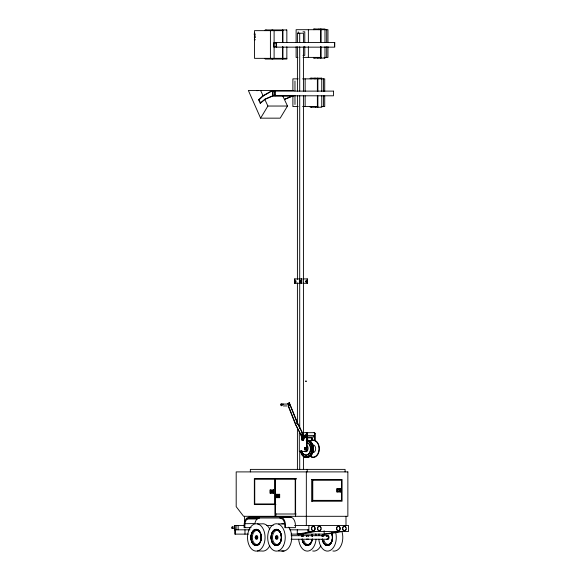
<?xml version="1.0" encoding="UTF-8"?>
<svg xmlns="http://www.w3.org/2000/svg" width="580" height="580" viewBox="0 0 580 580"><rect width="100%" height="100%" fill="white"/><g stroke="black" fill="none" stroke-linecap="round" stroke-linejoin="round"><path stroke-width="0.87" d="M254.446 34.213L254.656 33.415L254.867 34.633M305.566 456.561L304.536 456.989L302.651 455.706L302.601 455.039L302.31 455.322L300.585 451.994L301.701 451.682M304.536 456.989L304.725 456.561L304.964 457.134L305.725 456.808L306.196 457.315L306.523 456.822L307.052 457.228L307.095 456.736L307.48 457.12L308.082 456.38L308.669 456.569L308.814 455.931L309.067 456.293L310.706 454.466L311.112 452.878L312.301 452.995L312.489 452.487L311.38 452.146L312.663 451.922L313.004 450.211L311.844 449.993L311.917 448.558L313.091 448.405L312.91 446.651L311.656 446.339L312.787 446.056L312.649 445.512L311.366 445.288L312.468 444.947L312.279 444.439L311.09 444.563L310.677 442.975L310.09 442.815L309.749 441.793L309.285 441.931L309.474 440.894L308.255 440.677L308.045 441.09L307.835 440.488L307.059 440.742L306.602 440.191L306.479 440.662M311.873 449.688L313.062 449.601L313.091 449.022L311.917 448.869M304.645 451.001C307.233 454.358 309.814 446.622 306.733 445.694M306.334 432.68A1.044 0.739 -90 0 1 307.074 433.731L307.074 450.479L306.523 451.392L306.892 433.731A1.044 0.739 -90 0 0 306.153 432.68M305.798 457.301L307.893 457.228L307.937 456.736L307.095 456.736M312.279 444.439L310.22 441.452L308.785 441.525L308.255 440.677M313.004 450.211L312.714 449.688M306.523 440.684L307.001 440.169L307.103 440.655M312.163 450.211L311.67 451.095L312.801 451.37M307.32 440.662L307.849 440.249L307.9 440.742L307.059 440.742M311.96 451.37L311.474 451.863M311.656 438.175L311.656 437.653M307.487 457.294L307.364 456.822L307.037 457.315L306.349 456.779L306.204 457.236L304.964 457.134M312.489 452.487L312.663 451.922M254.917 35.67L254.867 37.171M311.46 452.995L311.649 452.487M310.989 453.988L311.83 453.988L311.953 452.878L312.301 452.995M308.045 441.09L309.096 440.677M301.68 434.108L302.695 434.239L303.028 435.326L302.528 436.269L301.513 436.131L301.187 435.051L301.868 434.108M302.339 436.269L302.84 435.326L302.506 434.239M310.423 454.879L311.264 454.879L311.496 453.807L311.83 453.988M282.772 95.961L287.499 106.038L280.191 118.16L260.601 118.16L267.909 106.038L264.806 99.426L260.239 103.254L258.615 99.789L262.696 95.961L272.353 90.458M308.785 441.525L310.22 441.452M309.865 441.162L309.618 441.525L309.024 441.162M232.826 528.163C230.927 529.598 231.304 525.538 233.595 527.061M309.952 454.843L311.264 454.879M311.366 445.288L312.468 444.947M310.793 454.843L310.619 455.655L309.778 455.655M311.656 446.339L312.787 446.056M259.688 99.245L263.182 95.961L272.846 90.458L272.846 95.961L264.806 99.426L260.239 103.254M282.098 404.173L283.424 404.108A52.497 16.392 -19.2 0 1 288.361 404.108L289.507 404.173L288.891 404.601M309.321 455.525L310.155 455.525L310.257 456.003L309.067 456.293M304.514 435.587L305.232 435L306.138 435.587L306.138 436.769L305.421 437.356L304.514 436.769L304.514 435.587L305.421 435M301.549 438.212L302.434 437.494L303.681 438.212L303.681 439.647L302.803 440.365L301.549 439.647L301.549 438.212L302.803 437.494M305.232 437.356L306.138 436.769M302.434 440.365L303.681 439.647M304.514 448.151L305.232 447.564L306.138 448.151L306.138 449.333L305.421 449.921L304.514 449.333L304.514 448.151L305.421 447.564M305.232 449.921L306.138 449.333M312.25 448.405L311.837 447.434L312.997 447.216M244.796 527.662L244.963 523.559A7.533 4.829 -90 0 1 247.21 518.984L249.661 517.969M244.948 523.711L254.881 523.559A7.533 4.829 -90 0 1 257.129 518.984L259.579 517.969M306.341 451.494L306.704 451.392M254.888 35.184C253.772 35.772 254.315 31.893 254.903 33.277M308.618 456.068L309.459 456.068L309.51 456.569L308.292 456.786M307.879 456.474L308.923 456.38L308.082 456.38M311.917 448.558L313.091 448.405M264.32 99.426L272.353 95.961L293.415 95.961M292.436 95.961L284.396 99.426L292.922 95.961M307.48 457.12L308.719 456.982L308.719 456.474M306.153 451.53L306.53 451.494L299.302 451.53L299.302 432.68M312.837 531.49L297.279 534.122L297.279 529.815M300.172 534.122L315.723 531.49M339.692 531.49L324.14 534.122L324.14 530.671M342.584 531.49L327.026 534.122L290.971 534.122M256.846 90.727L258.455 90.458M273.492 90.727L275.108 90.458M311.453 445.571L312.649 445.512M287.02 405.935L283.315 405.935M300.317 450.856L300.861 451.682M282.764 404.137L283.424 404.108M282.953 30.646L254.518 30.646L254.518 58.348L286.846 58.348M302.999 31.813L304.783 31.813L304.783 42.681M254.446 34.633L255.12 34.633M254.446 37.171L255.12 37.171M254.446 35.887L254.366 37.642L255.04 37.642M254.453 39.483L255.127 39.483M254.453 38.36L254.366 39.955L255.04 39.955M276.776 43.014L274.086 43.014L274.086 46.596L276.776 46.596M302.999 55.361L304.783 55.361L304.783 46.306M297.888 57.398L296.119 57.398L296.119 46.675M303.115 57.398L321.305 57.398M324.097 57.398L327.954 57.398L327.954 46.675M298.2 78.865L292.893 78.865L292.893 90.48M302.615 78.865L324.72 78.865L324.72 91.372M293.415 90.458L248.356 90.458L260.601 118.16M275.478 91.662L272.788 91.662L272.788 95.243L275.478 95.243M262.696 95.961L263.182 95.961L260.601 90.458M258.615 99.789L259.101 99.789L260.079 101.87M267.909 106.038L287.499 106.038M298.2 106.568L292.893 106.568L292.893 95.845M302.615 106.568L317.869 106.568M321.189 106.568L324.72 106.568L324.72 95.845M302.883 278.922L307.538 278.922L307.538 283.279L302.883 283.279M287.76 403.897A4.089 2.893 90 0 1 288.318 403.325A4.089 2.893 -90 0 1 289.297 402.846L297.41 422.675L303.238 434.608A1.443 1.015 -90 0 1 302.847 436.566A1.443 1.015 -90 0 1 301.462 436.015L295.358 424.074L288.173 405.906M288.601 403.325L288.68 404.238M297.41 422.675L295.358 424.074L300.585 434M301.868 432.68L314.295 432.68A1.044 0.739 -90 0 1 315.034 433.731L315.034 440.786M302.745 433.354L300.969 434.761M314.113 432.68A1.044 0.739 -90 0 1 314.853 433.731L315.034 433.731M289.297 402.846L297.134 422.675L303.238 434.608M306.312 435.391L313.555 435.391M305.232 435L306.138 435.587M304.514 436.769L305.421 437.356M306.312 436.965L313.555 436.965M302.434 437.885L302.803 437.885M306.131 437.878L311.083 437.878M302.724 438.262A0.943 0.667 -90 0 1 303.369 438.03L303.666 438.03M303.369 438.03L303.826 438.125M303.956 438.27L303.311 438.212A1.044 0.739 -90 0 0 302.832 437.878L302.644 437.907A1.044 0.739 -90 0 0 302.303 438.168M303.529 438.125L304.065 438.465M312.055 438.676L312.424 438.676M301.549 439.647L302.803 440.365M302.245 439.974L302.434 439.974A1.044 0.739 -90 0 0 302.999 438.857A1.044 0.739 -90 0 0 302.281 437.878A1.044 0.739 -90 0 0 301.709 438.9L301.731 439.176A1.044 0.739 -90 0 0 302.564 439.959A1.044 0.739 -90 0 0 303.188 438.857A1.044 0.739 -90 0 0 302.463 437.878L302.086 437.907A1.044 0.739 -90 0 0 301.52 438.9L301.542 439.176A1.044 0.739 -90 0 0 302.376 439.959M306.168 440.169L307.443 440.191M307.008 440.249L308.676 440.488L308.886 441.09M311.685 440.314L311.315 440.314L312.2 439.596L312.2 438.161M307.835 440.488L308.676 440.488M308.632 440.894L309.474 440.894M307.835 440.996L308.676 440.996M308.582 441.395L309.423 441.395M309.749 441.793L310.583 441.793M309.285 441.931L310.126 441.931M309.466 442.105L310.909 442.149M309.923 442.613L311.235 442.562M310.09 442.815L310.931 442.815M310.677 442.975L311.518 442.975M310.496 443.403L311.801 443.446M310.633 443.642L311.474 443.642M311.206 443.917L312.04 443.917M310.974 444.302L311.815 444.302M311.09 444.563L311.931 444.563M311.721 446.636L312.91 446.651M311.837 447.434L312.678 447.434M311.873 447.745L313.062 447.825M305.232 447.564L306.138 448.151M312.25 449.022L313.091 449.022M304.514 449.333L305.421 449.921M312.228 449.601L313.062 449.601M311.844 449.993L312.685 449.993M311.728 450.798L312.924 450.776M311.67 451.095L312.511 451.095M300.433 451.414L301.629 451.392M300.585 451.994L301.426 451.994M311.38 452.146L312.221 452.146M300.752 452.516L301.593 452.516M311.112 452.878L311.953 452.878M310.996 453.139L311.837 453.139M311.228 453.524L312.069 453.524M301.172 453.553L302.013 453.553M301.433 454.053L302.274 454.053M310.517 454.038L311.358 454.038M302.013 454.271L302.854 454.271M301.694 454.495L302.535 454.495M310.706 454.466L311.547 454.466M310.119 454.633L310.96 454.633M301.999 454.938L303.144 455.322L302.31 455.322M302.601 455.039L303.442 455.039M310.104 455.3L310.938 455.3M309.502 455.351L310.336 455.351M302.651 455.706L303.492 455.706M308.814 455.931L309.655 455.931M302.992 456.025L303.833 456.025A8.577 6.061 -90 0 0 312.939 450.689A8.577 6.061 -90 0 0 306.436 440.213M309.415 456.003L310.257 456.003M303.369 456.329L304.21 456.329M303.739 456.583L304.58 456.583M304.725 456.561L305.776 456.634L305.798 457.134M308.669 456.569L309.51 456.569M305.508 456.779L306.349 456.779M304.145 456.815L305.377 456.989M305.725 456.808L307.364 456.822M307.879 456.982L308.719 456.982M305.363 457.236L307.893 457.228M296.532 478.601L254.344 478.601L254.344 504.578L275.899 504.578M296.126 479.232L254.743 479.232L254.743 503.947L275.5 503.947L275.5 479.232M311.351 479.442L342.077 479.442L342.077 501.221L311.351 501.221M296.126 514.003L275.377 514.003L275.377 479.232M281.539 517.251L291.457 517.251M249.603 517.984L281.8 518.005M248.327 518.266L258.368 518.216M247.225 518.977L257.143 518.977M257.433 523.87A13.681 8.772 -90 0 1 263.248 545.765A13.681 8.772 -90 0 1 248.182 542.67A13.681 8.772 -90 0 1 257.433 523.87L261.652 523.87A13.681 8.772 -90 0 1 269.751 529.105M278.567 523.87L284.106 523.87A13.681 8.772 -90 0 0 281.815 523.87M244.499 525.509L234.719 525.509L234.719 534.122L248.363 534.122M266.793 525.509L273.187 525.509M294.546 525.509L348.536 525.509L348.536 531.49L307.879 531.49L307.879 529.815M234.682 525.777L234.929 529.815M251.111 527.662L244.086 527.662L244.086 525.509A8.642 5.539 -90 0 1 246.855 518.027L249.509 516.889L290.007 516.889L292.661 518.027A8.642 5.539 -90 0 1 295.43 525.509L295.43 527.662L284.816 527.662L284.635 523.559A7.533 4.829 -90 0 0 282.387 518.984L279.828 517.969M232.196 528.525L233.595 528.525M234.682 529.815L249.915 529.815M289.739 529.815L308.517 529.815M291.095 535.695L327.381 535.695M291.095 539.255L327.381 539.255M257.433 551L261.652 551A13.681 8.772 -90 0 0 269.751 545.765M278.567 551L284.106 551M288.369 404.108L288.942 404.137M232.196 527.061L232.826 527.43M311.315 439.923L311.351 439.93A1.044 0.739 -90 0 0 312.076 438.857L312.047 438.589A1.044 0.739 -90 0 0 311.844 438.125M301.803 435.167L302.383 435.261M280.089 516.889L282.743 518.027A8.642 5.539 -90 0 1 285.512 525.509L285.512 527.662M302.434 437.494L303.311 438.212L303.311 439.647M288.456 405.906L295.633 424.074M311.438 444.439L311.627 444.947M308.154 456.677L308.321 457.12M303.775 438.473L303.855 438.951A0.943 0.667 -90 0 1 303.007 439.85M311.808 445.512L311.953 446.056M301.158 450.856L301.274 451.414M312.076 446.651L312.156 447.216M306.566 456.808L306.639 457.301M303.587 435.798L303.608 436.421M345.985 516.301L345.985 525.509M345.086 471.902L345.086 469.387L250.35 469.387L250.35 471.902M340.793 488.657L340.793 492.007M339.162 489.281L339.162 491.376M339.024 489.281L339.024 491.376M337.553 489.281L337.553 491.376M337.067 488.657L337.067 492.007M334.435 43.014L334.435 46.596M327.954 42.202L327.954 29.696L296.119 29.696L296.119 42.202M326.692 29.696L326.692 42.202M326.692 46.675L326.692 57.398M324.988 42.202L324.988 29L313.468 29L313.468 29.696M324.988 46.675L324.988 58.087L313.468 58.087L313.468 57.398M324.503 57.398L324.503 58.087M323.466 78.865L323.466 91.372M323.466 95.845L323.466 106.568M321.762 91.372L321.762 78.169L310.235 78.169L310.235 78.865M321.762 95.845L321.762 107.256L310.235 107.256L310.235 106.568M321.269 78.169L321.269 78.865M321.095 29L321.095 42.202M321.095 46.675L321.095 58.087M320.61 29L320.61 42.202M320.61 46.675L320.61 58.087M318.913 29L318.913 29.696M318.913 57.398L318.913 58.087M317.869 78.169L317.869 91.372M317.869 95.845L317.869 107.256M317.543 57.398L317.543 58.087M317.376 78.169L317.376 91.372M317.376 95.845L317.376 107.256M315.687 78.169L315.687 78.865M315.687 106.568L315.687 107.256M314.853 433.731L314.853 440.786M314.839 29L314.839 29.696M314.839 57.398L314.839 58.087M314.309 78.169L314.309 78.865M312.772 480.276L312.772 500.38M312.127 479.442L312.127 501.221M311.612 78.169L311.612 78.865M311.612 106.568L311.612 107.256M308.872 525.509L308.872 531.49M308.364 29.696L308.364 42.202M308.364 46.675L308.364 57.398M307.443 432.68L307.443 438.067M307.175 278.922L307.175 283.279M307.226 469.387L307.226 471.902M306.341 471.902L306.32 525.509M305.957 435.587L305.957 436.769M305.957 448.151L305.957 449.333M305.138 78.865L305.138 91.372M305.138 95.845L305.138 106.568M304.696 435.587L304.696 436.769M304.696 448.151L304.696 449.333M303.427 42.267L303.427 33.212L297.41 33.212L297.41 42.267M303.427 46.792L303.427 91.132M303.427 95.656L303.427 433.188M303.427 455.815L303.427 469.387M301.404 278.922L301.404 283.279M299.708 33.212L299.708 42.267M299.708 46.792L299.708 91.132M299.708 95.656L299.708 428.663M299.708 451.291L299.708 469.387M298.207 31.813L298.207 33.626M297.41 46.792L297.41 91.132M297.41 95.656L297.41 279.357M297.41 282.975L297.41 424.139M297.41 427.757L297.41 469.387M295.604 478.601L295.604 516.301M295.198 479.232L295.198 514.003M294.974 80.983L294.974 90.944M294.974 95.475L294.974 104.531M294.857 278.922L294.857 283.279M286.846 42.26L286.846 29.95L265.19 29.95L265.19 30.646M286.846 46.733L286.846 59.044L265.19 59.044L265.19 58.348M286.353 29.95L286.353 30.646M282.953 29.95L282.953 42.26M282.953 46.733L282.953 59.044M282.46 29.95L282.46 42.26M282.46 46.733L282.46 59.044M279.509 494.305L279.509 497.662M279.111 494.936L279.111 497.031M277.929 494.936L277.929 497.031M277.762 494.936L277.762 497.031M276.45 494.305L276.45 497.662M276.413 42.463L276.413 47.154M276.102 43.014L276.102 46.596M275.899 513.597L275.899 516.301M275.123 91.111L275.123 95.801M274.971 504.578L274.971 516.301M274.811 91.662L274.811 95.243M274.572 479.232L274.572 503.947M274.108 30.646L274.108 42.26M274.108 46.733L274.108 58.348M273.332 489.911L273.332 493.261M272.803 29.95L272.803 30.646M272.803 58.348L272.803 59.044M271.976 29.95L271.976 30.646M271.976 58.348L271.976 59.044M272.02 490.542L272.02 492.637M271.853 490.542L271.853 492.637M270.671 490.542L270.671 492.637M270.403 30.646L270.403 58.348M270.273 489.911L270.273 493.261M266.01 29.95L266.01 30.646M254.714 37.171L254.671 35.779L254.62 37.171M244.977 529.815L244.977 534.122M244.528 516.301L244.528 522.993M238.141 525.509L238.141 529.815M236.103 525.509L236.103 529.815M235.407 529.815L235.407 534.122M302.963 434.608A1.443 1.015 -90 0 1 302.571 436.566A1.443 1.015 -90 0 1 301.187 436.015M288.035 403.897A4.089 2.893 -90 0 1 289.579 402.846M288.332 403.955A1.051 0.739 -90 0 1 289.311 403.854A1.051 0.739 -90 0 1 289.507 405.21A1.051 0.739 -90 0 1 288.586 405.666M302.528 434.543A0.783 0.558 -90 0 1 302.543 435.79M301.361 451.762A8.577 6.061 -90 0 1 301.129 450.689M307.168 442.453A6.438 4.553 -90 0 1 310.235 451.704A6.438 4.553 -90 0 1 303.123 453.495M302.361 452.212A6.438 4.553 -90 0 1 301.854 450.689M306.95 442.453A6.438 4.553 -90 0 1 309.336 453.082A6.438 4.553 -90 0 1 301.636 450.689M310.097 441.184A8.577 6.061 -90 0 1 319.014 449.022A8.577 6.061 -90 0 1 309.756 456.025M310.467 441.184A8.577 6.061 -90 0 1 319.384 449.022A8.577 6.061 -90 0 1 310.126 456.025M312.402 439.684A1.044 0.739 -90 0 1 312.243 439.843M303.47 438.422A1.044 0.739 -90 0 1 302.615 439.93M302.434 439.821A1.044 0.739 -90 0 1 302.173 439.43M311.315 437.835A1.044 0.739 -90 0 1 311.692 437.965M312.214 438.125A1.044 0.739 -90 0 1 312.337 438.335M312.352 439.386A1.044 0.739 -90 0 1 312.091 439.778M306.805 440.213A8.577 6.061 -90 0 1 313.388 450.138A8.577 6.061 -90 0 1 304.899 456.554M305.131 448.064A0.783 0.558 -90 0 1 305.892 448.347A0.783 0.558 -90 0 1 305.689 449.42A0.783 0.558 -90 0 1 304.928 449.137M312.192 445.02A3.871 2.733 -90 0 1 315.68 448.681A3.871 2.733 -90 0 1 312.286 452.494M304.928 435.783A0.783 0.558 -90 0 1 305.805 435.623A0.783 0.558 -90 0 1 305.689 436.856A0.783 0.558 -90 0 1 304.877 436.377M313.824 435.5A0.783 0.558 -90 0 1 314.084 435.971M314.084 436.377A0.783 0.558 -90 0 1 313.824 436.856M312.047 438.212A1.044 0.739 -90 0 1 311.844 438.676M320.051 526.546A2.255 1.725 -90 0 1 320.856 527.916M320.856 529.076A2.255 1.725 -90 0 1 318.739 530.671A2.255 1.725 -90 0 1 317.514 527.916A2.255 1.725 -90 0 1 319.631 526.321M345.122 530.446A2.255 1.725 -90 0 1 342.758 529.62A2.255 1.725 -90 0 1 343.389 526.546A2.255 1.725 -90 0 1 345.752 527.372M345.926 529.076A2.255 1.725 -90 0 1 345.477 530.091M339.96 528.496A2.255 1.725 -90 0 1 337.785 530.671A2.255 1.725 -90 0 1 336.733 527.372A2.255 1.725 -90 0 1 339.452 526.908M339.728 527.372A2.255 1.725 -90 0 1 339.902 527.916M314.657 527.372A2.255 1.725 -90 0 1 313.309 530.736A2.255 1.725 -90 0 1 311.532 527.727A2.255 1.725 -90 0 1 314.382 526.908M288.746 527.148A13.681 8.772 -90 0 1 290.95 543.083A13.681 8.772 -90 0 1 281.815 551M276.196 536.841A0.986 0.631 -90 0 1 277.124 536.71A0.986 0.631 -90 0 1 277.124 538.16A0.986 0.631 -90 0 1 276.196 538.037M306.588 536.232A1.965 1.262 -90 0 1 308.589 536.232M308.357 538.987A1.965 1.262 -90 0 1 306.82 538.987M315.825 533.89A13.681 8.772 -90 0 1 316.049 535.644M316.049 539.219A13.681 8.772 -90 0 1 307.349 551.109A13.681 8.772 -90 0 1 298.656 539.219M298.656 535.644A13.681 8.772 -90 0 1 298.874 533.89M320.812 545.758A13.681 8.772 -90 0 1 312.714 550.993M312.04 534.731A7.047 4.517 -90 0 1 312.344 536.507M312.04 540.125A7.047 4.517 -90 0 1 307.871 544.475A7.047 4.517 -90 0 1 303.695 540.125M303.391 536.507A7.047 4.517 -90 0 1 303.695 534.731M311.931 534.398A7.924 5.082 -90 0 1 312.272 536.399A8.135 5.213 -90 0 0 311.938 534.318M312.2 539.146A7.924 5.082 -90 0 1 307.24 545.352A7.924 5.082 -90 0 1 302.274 539.146M302.202 536.399A7.924 5.082 -90 0 1 302.543 534.398M312.055 534.318A8.135 5.213 -90 0 1 312.41 536.37M312.33 539.19A8.135 5.213 -90 0 1 307.24 545.562A8.135 5.213 -90 0 1 302.144 539.19M302.419 534.318A8.135 5.213 -90 0 0 302.064 536.37A7.924 5.082 -90 0 1 302.426 534.398M311.808 534.398A7.924 5.082 -90 0 1 312.156 536.399M312.076 539.146A7.924 5.082 -90 0 1 307.117 545.352A7.924 5.082 -90 0 1 302.158 539.146M312.207 539.19A8.135 5.213 -90 0 1 307.117 545.562A8.135 5.213 -90 0 1 302.028 539.19M301.948 536.37A8.135 5.213 -90 0 1 302.296 534.318M331.543 532.476A8.135 5.213 -90 0 1 329.607 544.801A8.135 5.213 -90 0 1 322.313 539.19M322.589 534.318A8.135 5.213 -90 0 0 322.233 536.37A7.924 5.082 -90 0 1 322.589 534.398M331.419 532.476A8.135 5.213 -90 0 1 329.491 544.801A8.135 5.213 -90 0 1 322.19 539.19M322.118 536.37A8.135 5.213 -90 0 1 322.465 534.318M332.209 534.731A7.047 4.517 -90 0 1 332.209 540.125M331.615 541.72A7.047 4.517 -90 0 1 323.865 540.125M323.56 536.507A7.047 4.517 -90 0 1 323.865 534.731M331.434 532.607A7.924 5.082 -90 0 1 329.549 544.613A7.924 5.082 -90 0 1 322.444 539.146M322.371 536.399A7.924 5.082 -90 0 1 322.712 534.398M331.571 533.172A7.924 5.082 -90 0 1 329.23 544.75A7.924 5.082 -90 0 1 322.32 539.146M326.757 536.232A1.965 1.262 -90 0 1 328.526 535.869A1.965 1.262 -90 0 1 328.758 538.624A1.965 1.262 -90 0 1 326.989 538.987M327.997 536.522A0.986 0.631 -90 0 1 327.997 538.341M342.127 532.193A13.681 8.772 -90 0 1 332.876 550.993M335.624 532.193A13.681 8.772 -90 0 1 329.788 550.645A13.681 8.772 -90 0 1 318.819 539.219M318.819 535.644A13.681 8.772 -90 0 1 319.043 533.89M326.569 536.217A1.783 1.145 90 0 1 328.483 537.015A1.783 1.145 90 0 1 327.084 539.197M256.026 536.841A0.986 0.631 -90 0 1 256.954 536.71A0.986 0.631 -90 0 1 256.954 538.16A0.986 0.631 -90 0 1 256.026 538.037M307.509 539.197A1.783 1.145 90 0 1 306.914 539.197M306.399 536.217A1.783 1.145 90 0 1 308.016 536.217M281.177 404.666C281.641 406.022 281.96 403.47 281.184 404.615M305.37 281.307C306.588 283.997 307.864 279.335 305.37 281.307M305.74 281.307C306.269 283.591 307.32 279.77 305.74 281.307M299.584 281.307C300.817 283.997 302.093 279.335 299.584 281.307M299.954 281.307C300.498 283.591 301.556 279.77 299.954 281.307M305.587 381.169L306.341 381.183L305.587 381.169M334.747 42.463L273.774 42.463L273.774 47.154L334.747 47.154L334.747 42.463M333.449 91.111L272.477 91.111L272.477 95.801L333.449 95.801L333.449 91.111M301.774 278.922L294.495 278.922L294.495 283.279L301.774 283.279L301.774 278.922M295.909 281.01L294.625 281.01L294.625 282.627L295.909 282.627L295.909 281.01M347.862 471.902L236.19 471.902L236.19 506.666L243.6 516.301L347.862 516.301L347.862 471.902M341.439 480.276L311.996 480.276L311.996 500.38L341.439 500.38L341.439 480.276M340.924 488.657L336.937 488.657L336.937 492.007L340.924 492.007L340.924 488.657M340.445 489.281L337.415 489.281L337.415 491.376L340.445 491.376L340.445 489.281M273.492 489.911L270.113 489.911L270.113 493.261L273.492 493.261L273.492 489.911M272.933 490.542L270.512 490.542L270.512 492.637L272.933 492.637L272.933 490.542M279.669 494.305L276.29 494.305L276.29 497.662L279.669 497.662L279.669 494.305M279.27 494.936L276.689 494.936L276.689 497.031L279.27 497.031L279.27 494.936M302.274 435.645A0.783 0.558 -90 0 0 301.89 434.391A0.783 0.558 -90 0 0 301.317 435.486A0.783 0.558 -90 0 0 302.274 435.645M282.047 405.326A1.051 0.739 -90 0 0 281.546 403.651A1.051 0.739 -90 0 0 280.771 405.101A1.051 0.739 -90 0 0 282.047 405.326M302.455 435.645A0.783 0.558 -90 0 0 302.079 434.391A0.783 0.558 -90 0 0 301.506 435.486A0.783 0.558 -90 0 0 302.455 435.645M305.522 449.137A0.783 0.558 -90 0 0 305.036 447.956A0.783 0.558 -90 0 0 304.558 449.137A0.783 0.558 -90 0 0 305.522 449.137M305.617 449.297A0.783 0.558 -90 0 0 305.37 447.985A0.783 0.558 -90 0 0 304.688 448.949A0.783 0.558 -90 0 0 305.617 449.297M305.522 436.573A0.783 0.558 -90 0 0 305.036 435.391A0.783 0.558 -90 0 0 304.558 436.573A0.783 0.558 -90 0 0 305.522 436.573M305.617 436.733A0.783 0.558 -90 0 0 305.37 435.421A0.783 0.558 -90 0 0 304.688 436.377A0.783 0.558 -90 0 0 305.617 436.733M339.72 530.091A2.255 1.725 -90 0 0 338.945 526.321A2.255 1.725 -90 0 0 336.828 529.076A2.255 1.725 -90 0 0 339.72 530.091M320.675 530.091A2.255 1.725 -90 0 0 319.899 526.321A2.255 1.725 -90 0 0 317.782 529.076A2.255 1.725 -90 0 0 320.675 530.091M345.745 530.091A2.255 1.725 -90 0 0 344.969 526.321A2.255 1.725 -90 0 0 342.852 529.076A2.255 1.725 -90 0 0 345.745 530.091M314.925 529.62A2.255 1.725 -90 0 0 313.425 526.249A2.255 1.725 -90 0 0 311.931 529.62A2.255 1.725 -90 0 0 314.925 529.62M280.56 541.727A7.047 4.517 -90 0 0 277.566 530.453A7.047 4.517 -90 0 0 272.803 540.132A7.047 4.517 -90 0 0 280.56 541.727M280.372 542.264A7.924 5.082 -90 0 0 277.008 529.583A7.924 5.082 -90 0 0 271.65 540.466A7.924 5.082 -90 0 0 280.372 542.264M280.256 542.264A7.924 5.082 -90 0 0 276.885 529.583A7.924 5.082 -90 0 0 271.527 540.466A7.924 5.082 -90 0 0 280.256 542.264M280.481 542.387A8.135 5.213 -90 0 0 277.023 529.373A8.135 5.213 -90 0 0 271.527 540.546A8.135 5.213 -90 0 0 280.481 542.387M276.421 537.964A0.863 0.551 -90 0 0 276.051 536.58A0.863 0.551 -90 0 0 275.464 537.769A0.863 0.551 -90 0 0 276.421 537.964M277.697 538.632A1.965 1.262 -90 0 0 276.863 535.485A1.965 1.262 -90 0 0 275.529 538.189A1.965 1.262 -90 0 0 277.697 538.632M283.417 545.765A13.681 8.772 -90 0 0 277.602 523.87A13.681 8.772 -90 0 0 268.351 542.67A13.681 8.772 -90 0 0 283.417 545.765M280.357 542.387A8.135 5.213 -90 0 0 276.906 529.373A8.135 5.213 -90 0 0 271.404 540.546A8.135 5.213 -90 0 0 280.357 542.387M260.195 542.387A8.135 5.213 -90 0 0 256.737 529.373A8.135 5.213 -90 0 0 251.234 540.546A8.135 5.213 -90 0 0 260.195 542.387M260.311 542.387A8.135 5.213 -90 0 0 256.86 529.373A8.135 5.213 -90 0 0 251.357 540.546A8.135 5.213 -90 0 0 260.311 542.387M260.21 542.264A7.924 5.082 -90 0 0 256.839 529.583A7.924 5.082 -90 0 0 251.481 540.466A7.924 5.082 -90 0 0 260.21 542.264M260.087 542.264A7.924 5.082 -90 0 0 256.723 529.583A7.924 5.082 -90 0 0 251.365 540.466A7.924 5.082 -90 0 0 260.087 542.264M260.391 541.727A7.047 4.517 -90 0 0 257.397 530.453A7.047 4.517 -90 0 0 252.633 540.132A7.047 4.517 -90 0 0 260.391 541.727M257.527 538.632A1.965 1.262 -90 0 0 256.693 535.485A1.965 1.262 -90 0 0 255.367 538.189A1.965 1.262 -90 0 0 257.527 538.632M256.251 537.964A0.863 0.551 -90 0 0 255.881 536.58A0.863 0.551 -90 0 0 255.301 537.769A0.863 0.551 -90 0 0 256.251 537.964"/></g></svg>
